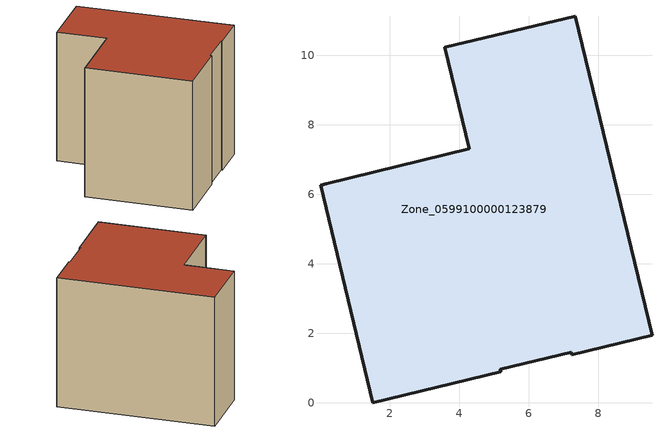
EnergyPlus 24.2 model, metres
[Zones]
Zone_0599100000123879
 floor ground (C_G): 5.19,0.89 1.51,0 0.01,6.26 0.18,6.3 4.28,7.31 3.58,10.23 7.34,11.12 9.54,1.95 7.23,1.39 7.22,1.45 5.17,0.97 z0
 wall outside (C_F): 9.54,1.95 7.34,11.12 3.58,10.23 4.28,7.31 0.18,6.3 0.01,6.26 1.51,0 5.19,0.89 5.17,0.97 7.22,1.45 7.23,1.39 9.54,1.95 z0:8.04
 roof outside (C_R): 0.01,6.26 1.51,0 5.19,0.89 5.17,0.97 7.22,1.45 7.23,1.39 9.54,1.95 7.34,11.12 3.58,10.23 4.28,7.31 0.18,6.3 z8.04
[BUILDING]
Pand.0599100000123879: North Axis=0; Terrain=City; Loads Convergence Tolerance Value=0.04; Temperature Convergence Tolerance Value=0.4; Solar Distribution=FullExterior; Maximum Number of Warmup Days=25; Minimum Number of Warmup Days=1
[Site:Location]
Rotterdam.The.Hague.AP_ZH_NLD Design_Conditions: Latitude=51.96; Longitude=4.45; Time Zone=1; Elevation=-4.5
[SITE:GROUNDTEMPERATURE:BUILDINGSURFACE]
18, 18, 18, 18, 18, 18, 18, 18, 18, 18, 18, 18
[MATERIAL] Thermal Absorptance=0.9; Solar Absorptance=0.7; Visible Absorptance=0.7
Name | Roughness | Thickness | Conductivity | Density | Specific Heat
G.TC.1965-1974 | MediumSmooth | 0.15 | 0.882353 | 540 | 1210
F.TC.1965-1974 | Rough | 0.3 | 0.697674 | 1920 | 840
R.TC.1965-1974 | MediumRough | 0.2 | 0.232558 | 1500 | 1000
[CONSTRUCTION]
C_G: G.TC.1965-1974
C_F: F.TC.1965-1974
C_R: R.TC.1965-1974
[ZONE]
Zone_0599100000123879: Type=1; Multiplier=1; Ceiling Height=Autocalculate; Volume=Autocalculate; Floor Area=autocalculate; Part of Total Floor Area=Yes
[ZONEINFILTRATION:DESIGNFLOWRATE]
Infil_Zone_0599100000123879: Zone or ZoneList or Space or SpaceList=Zone_0599100000123879; Schedule=AlwaysOn; Design Flow Rate Calculation Method=Flow/Area; Flow Rate per Floor Area=0.003; Constant Term Coefficient=1; Temperature Term Coefficient=0; Velocity Term Coefficient=0; Velocity Squared Term Coefficient=0
[HVACTEMPLATE:ZONE:IDEALLOADSAIRSYSTEM]
Zone_0599100000123879: Maximum Heating Supply Air Temperature=50; Minimum Cooling Supply Air Temperature=13; Maximum Heating Supply Air Humidity Ratio=0.0156; Minimum Cooling Supply Air Humidity Ratio=0.0077; Heating Limit=NoLimit; Cooling Limit=NoLimit; Dehumidification Control Type=ConstantSensibleHeatRatio; Cooling Sensible Heat Ratio=0.7; Dehumidification Setpoint=60; Humidification Control Type=None; Humidification Setpoint=30; Outdoor Air Method=None; Outdoor Air Flow Rate per Person=0.00944; Outdoor Air Flow Rate per Zone Floor Area=0; Outdoor Air Flow Rate per Zone=0; Demand Controlled Ventilation Type=None; Outdoor Air Economizer Type=NoEconomizer; Heat Recovery Type=None; Sensible Heat Recovery Effectiveness=0.7; Latent Heat Recovery Effectiveness=0.65
[ZONECONTROL:THERMOSTAT]
ThermostatControl_Zone_0599100000123879: Zone or ZoneList=Zone_0599100000123879; Control Type Schedule=DualSetpointControlType; Control 1=Thermostat_Zone_0599100000123879; Temperature Difference Between Cutout And Setpoint=0
[THERMOSTATSETPOINT:DUALSETPOINT]
Thermostat_Zone_0599100000123879: Heating Setpoint Temperature Schedule=HeatingSetpoint_Zone_0599100000123879; Cooling Setpoint Temperature Schedule=CoolingSetpoint_Zone_0599100000123879
[SCHEDULE:COMPACT]
HeatingSetpoint_Zone_0599100000123879: Through: 12/31, For: AllDays, Until: 24:00, 21
CoolingSetpoint_Zone_0599100000123879: Through: 12/31, For: AllDays, Until: 24:00, 24
DualSetpointControlType: Through: 12/31, For: AllDays, Until: 24:00, 4
AlwaysOn: Through: 12/31, For: AllDays, Until: 24:00, 1
